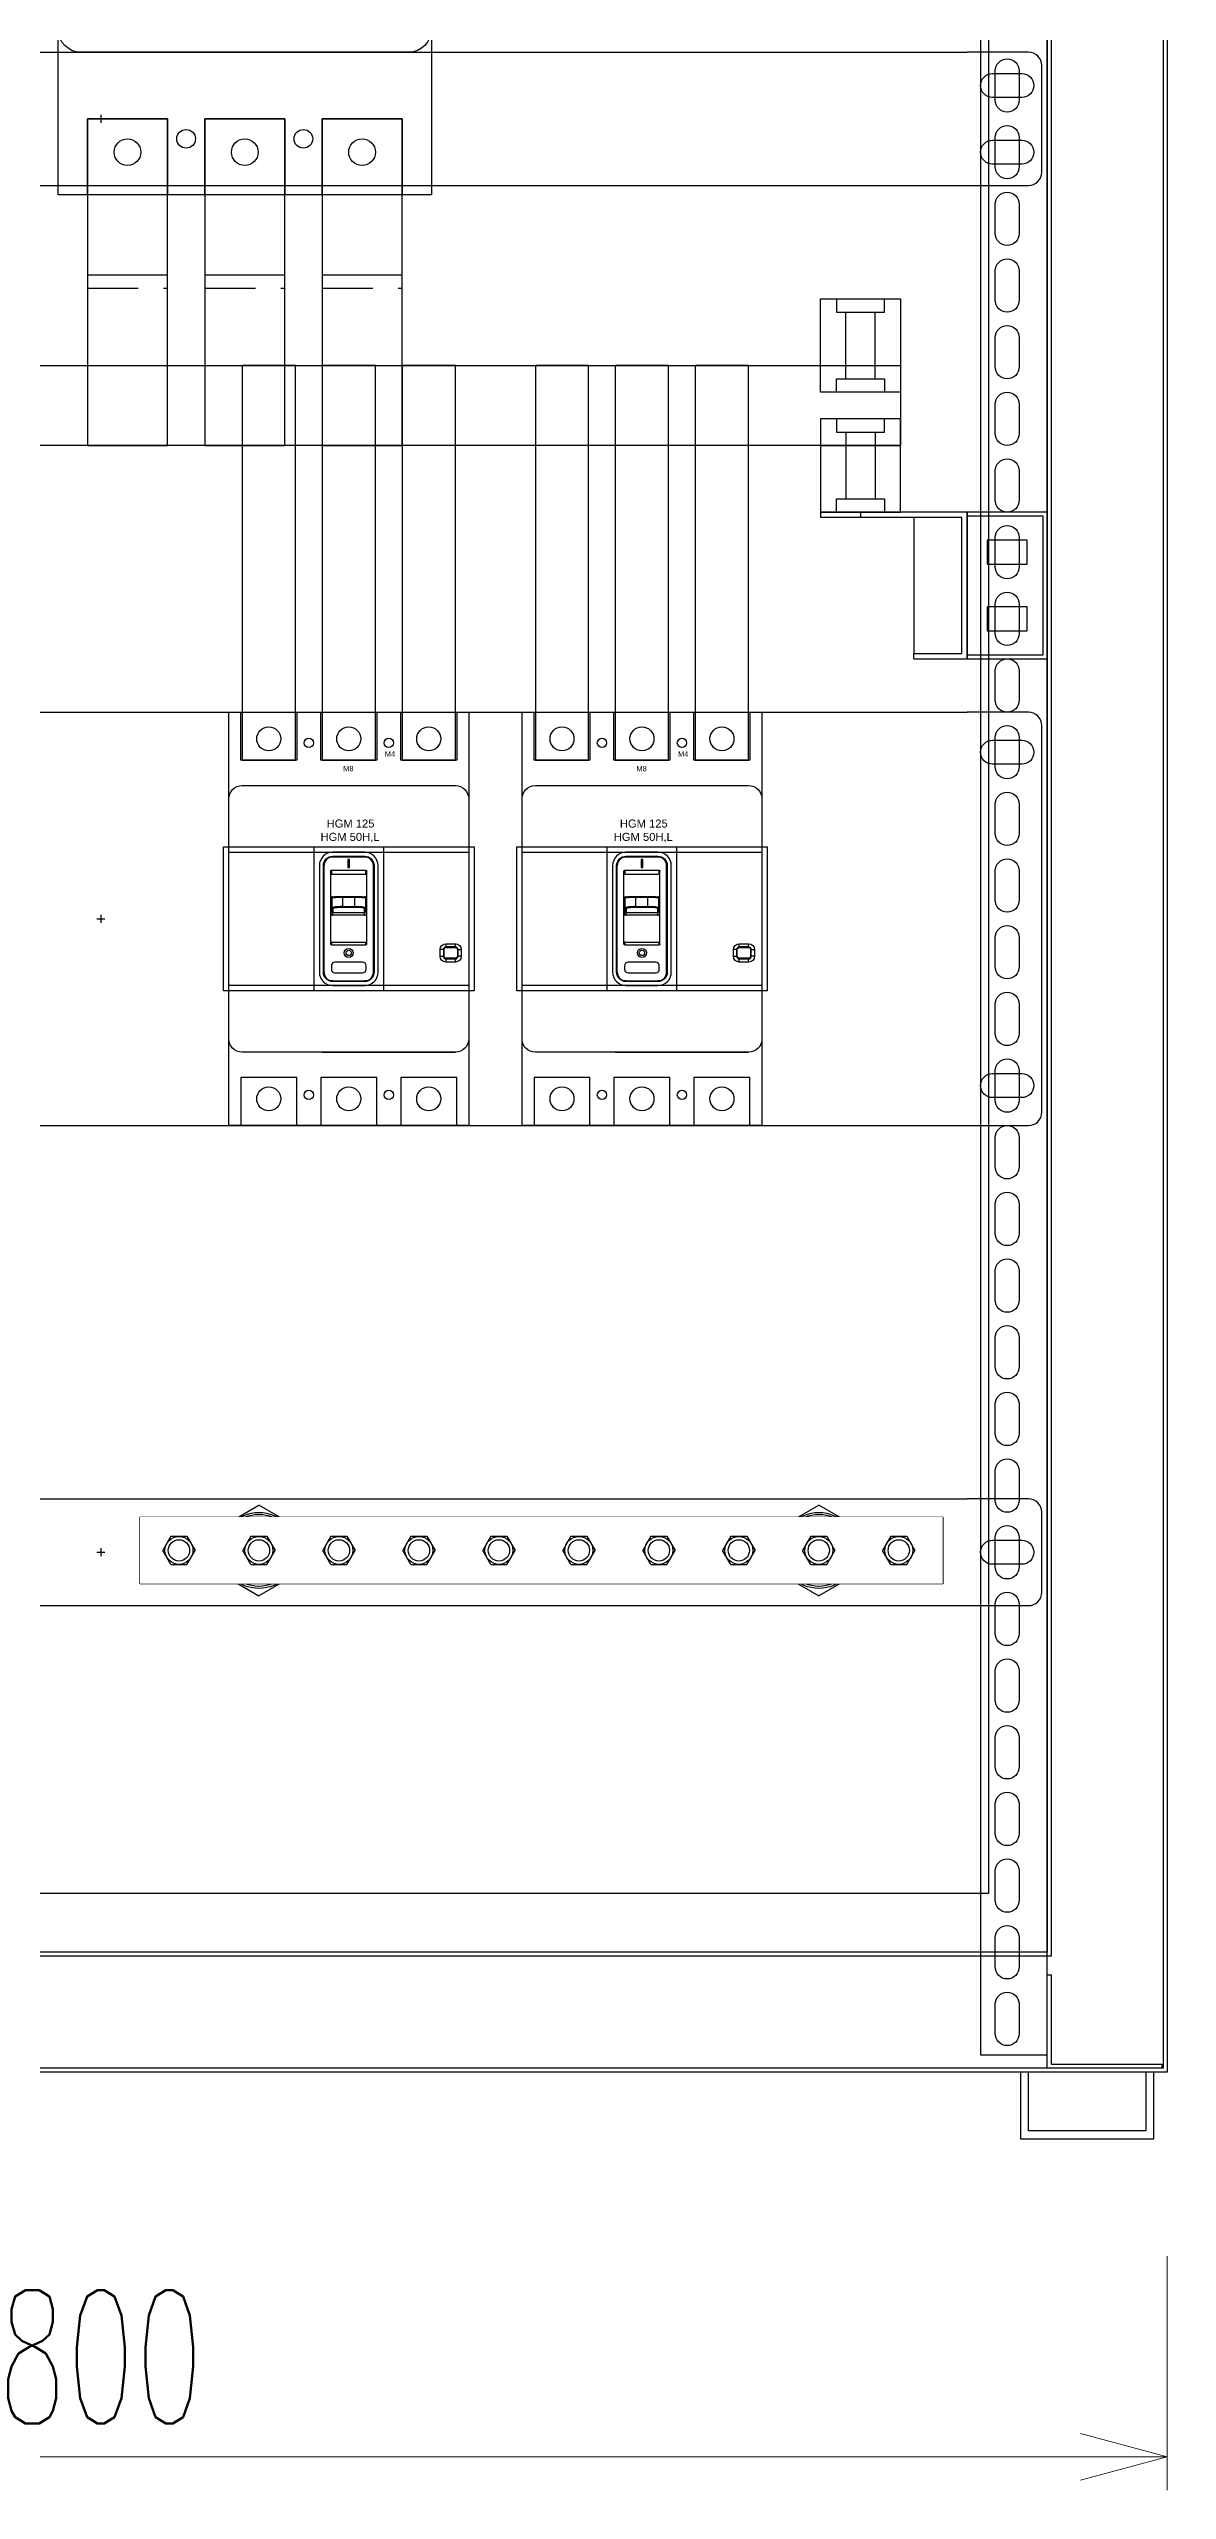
# Model space of a CAD drawing. Header units: millimetres. Extents: x -4798 to 103231, y 23514 to 54248.
# Drawn here: x -1217 to -797, y 40155 to 41070 of the extents above; entities that cross this region are included whole.
import ezdxf

# ---------------------------------------------------------------- set-up
doc = ezdxf.new("R2010")
doc.units = ezdxf.units.MM
doc.header["$LTSCALE"] = 3
for name, pattern in [('AM_ISO08W050', [18, 12, -1.5, 3, -1.5]), ('AM_ISO08W050x2', [9, 6, -0.75, 1.5, -0.75]), ('HIDDEN', [9.525, 6.35, -3.175])]:
    doc.linetypes.add(name, pattern=pattern)
for name, color, linetype in [('1', 3, 'Continuous'), ('@.DM. NÉT CHÍNH', 7, 'Continuous'), ('@.HIDDEN', 8, 'HIDDEN'), ('@.VISIBLE', 7, 'Continuous')]:
    doc.layers.add(name, color=color, linetype=linetype)
doc.layers.add('@.DM. KÍCH THƯỚC', color=8, linetype='Continuous', lineweight=20, transparency=0.2)
doc.layers.add('AM_07_\\M+3C1DF\\M+3BDC9\\M+3BCB1', color=1, linetype='AM_ISO08W050', lineweight=18)
doc.styles.add('Ann_w01', font='romans.shx', dxfattribs={"width": 0.6, "bigfont": 'chineset.shx'})
doc.styles.add('KT10', font='arial.ttf', dxfattribs={"height": 23})
doc.dimstyles.new('Dim 01_SC25', dxfattribs={"dimscale": 25, "dimtxt": 2, "dimasz": 1.3, "dimexe": 0.5, "dimexo": 0.5, "dimgap": 0.5, "dimtad": 1, "dimdec": 1, "dimzin": 12, "dimdsep": 46, "dimtxsty": 'Ann_w01', "dimblk": 'OPEN30', "dimcen": 1.5, "dimclrd": 6, "dimclre": 6, "dimclrt": 3, "dimadec": 1, "dimazin": 3, "dimtm": 1e-09, "dimtfac": 1, "dimtdec": 1, "dimtix": 1, "dimtmove": 0, "dimatfit": 3, "dimldrblk": 'OPEN30', "dimfxl": 0, "dimtolj": 1, "dimlwd": 0, "dimlwe": 0, "dimarcsym": 0})

# ---------------------------------------------------------------- blocks, each defined once
blk = doc.blocks.new('_Open30')
at = {"color": 0, "linetype": 'ByBlock', "lineweight": -2}
for p, q in [((-1, 0.268), (0, 0)), ((0, 0), (-1, -0.268)), ((0, 0), (-1, 0))]:
    blk.add_line(p, q, dxfattribs=at)
blk = doc.blocks.new('*D103')
at = {"layer": '@.DM. KÍCH THƯỚC', "color": 6, "lineweight": 0}
for p, q in [((-1597.05, 40242.49), (-1597.05, 40154.7)), ((-797.05, 40242.49), (-797.05, 40154.7)), ((-1564.55, 40167.2), (-829.55, 40167.2))]:
    blk.add_line(p, q, dxfattribs=at)
at = {"layer": 'Defpoints', "color": 0}
for p in [(-1597.05, 40254.99), (-797.05, 40254.99), (-797.05, 40167.2)]:
    blk.add_point(p, dxfattribs=at)
at = {"layer": '@.DM. KÍCH THƯỚC', "color": 6, "lineweight": 0, "xscale": 32.5, "yscale": 32.5, "zscale": 32.5, "rotation": 180}
blk.add_blockref('_Open30', (-1597.05, 40167.2), dxfattribs=at)
at = {"layer": '@.DM. KÍCH THƯỚC', "color": 6, "lineweight": 0, "xscale": 32.5, "yscale": 32.5, "zscale": 32.5}
blk.add_blockref('_Open30', (-797.05, 40167.2), dxfattribs=at)
at = {"layer": '@.DM. KÍCH THƯỚC', "color": 3, "insert": (-1197.05, 40204.7), "char_height": 50, "attachment_point": 5, "style": 'Ann_w01'}
blk.add_mtext('\\A1;800', dxfattribs=at)
blk = doc.blocks.new('*U83')
at = {"color": 7}
for p, q in [((-3.04, 248.19), (-4.34, 248.19)), ((-4.34, 248.19), (-4.34, 243.4)), ((-3.04, 243.4), (-3.04, 248.19)), ((-4.34, 243.4), (-3.04, 243.4))]:
    blk.add_line(p, q, dxfattribs=at)
for points in [[(-73.81, 332.96), (66.19, 332.96), (66.19, 75.96), (-73.81, 75.96)], [(-21.56, 242.46), (13.94, 242.46), (13.94, 188.96), (-21.56, 188.96)]]:
    blk.add_lwpolyline(points, close=True, dxfattribs=at)
at = {"color": 1}
for points in [[(-75.81, 253.96), (68.19, 253.96), (68.19, 154.96), (-75.81, 154.96)], [(-33.31, 253.96), (25.69, 253.96), (25.69, 154.96), (-33.31, 154.96)]]:
    blk.add_lwpolyline(points, close=True, dxfattribs=at)
at = {"color": 3}
for centre in [(-25.81, 311.96), (18.19, 311.96), (-25.81, 96.96), (18.19, 96.96)]:
    blk.add_circle(centre, 3.5, dxfattribs=at)
at = {"color": 7}
for points in [[(-3.04, 248.19), (-3.47, 248.19), (-3.9, 248.19), (-4.34, 248.19)], [(-3.04, 243.4), (-3.04, 245.17), (-3.04, 246.41), (-3.04, 248.19)], [(-1.83, 183.21), (-2.07, 182.4), (-2.82, 181.8), (-3.7, 181.8)]]:
    blk.add_open_spline(points, degree=3, dxfattribs=at)
for points, knots in [([(-6.95, 183.75), (-6.95, 184.12), (-6.89, 184.49), (-6.65, 185.17), (-6.47, 185.5), (-6.02, 186.07), (-5.74, 186.31), (-5.12, 186.7), (-4.77, 186.85), (-4.07, 187.01), (-3.69, 187.02), (-2.97, 186.94), (-2.61, 186.84), (-1.95, 186.52), (-1.65, 186.3), (-1.14, 185.79), (-0.92, 185.48), (-0.61, 184.82), (-0.51, 184.46), (-0.43, 183.74), (-0.46, 183.37), (-0.62, 182.66), (-0.77, 182.31), (-1.16, 181.7), (-1.41, 181.42), (-1.98, 180.97), (-2.31, 180.79), (-3, 180.56), (-3.37, 180.5), (-4.1, 180.51), (-4.47, 180.57), (-5.15, 180.82), (-5.48, 181.01), (-6.04, 181.47), (-6.29, 181.75), (-6.67, 182.37), (-6.81, 182.72), (-6.93, 183.3), (-6.95, 183.53), (-6.95, 183.75)], [0, 0, 0, 0, 0.053605, 0.053605, 0.107224, 0.107224, 0.160801, 0.160801, 0.214785, 0.214785, 0.268161, 0.268161, 0.322233, 0.322233, 0.375639, 0.375639, 0.429487, 0.429487, 0.483332, 0.483332, 0.536674, 0.536674, 0.590715, 0.590715, 0.644093, 0.644093, 0.698088, 0.698088, 0.751706, 0.751706, 0.805461, 0.805461, 0.859106, 0.859106, 0.912706, 0.912706, 0.966694, 0.966694, 1, 1, 1, 1]), ([(-3.7, 185.7), (-3.57, 185.7), (-3.43, 185.69), (-3.08, 185.62), (-2.87, 185.53), (-2.5, 185.3), (-2.33, 185.15), (-2.05, 184.82), (-1.94, 184.62), (-1.8, 184.21), (-1.76, 183.99), (-1.75, 183.56), (-1.79, 183.34), (-1.93, 182.92), (-2.04, 182.72), (-2.31, 182.38), (-2.47, 182.23), (-2.84, 181.99), (-3.05, 181.91), (-3.47, 181.81), (-3.69, 181.79), (-4.13, 181.84), (-4.34, 181.9), (-4.74, 182.09), (-4.92, 182.22), (-5.23, 182.53), (-5.36, 182.71), (-5.55, 183.1), (-5.62, 183.31), (-5.67, 183.75), (-5.65, 183.97), (-5.56, 184.4), (-5.47, 184.61), (-5.24, 184.98), (-5.09, 185.14), (-4.75, 185.42), (-4.55, 185.52), (-4.14, 185.67), (-3.92, 185.7), (-3.7, 185.7)], [0, 0, 0, 0, 0.033307, 0.033307, 0.087455, 0.087455, 0.141133, 0.141133, 0.194646, 0.194646, 0.248231, 0.248231, 0.301906, 0.301906, 0.35605, 0.35605, 0.409487, 0.409487, 0.463375, 0.463375, 0.516652, 0.516652, 0.570611, 0.570611, 0.62456, 0.62456, 0.677895, 0.677895, 0.7318, 0.7318, 0.785225, 0.785225, 0.839357, 0.839357, 0.892985, 0.892985, 0.946493, 0.946493, 1, 1, 1, 1]), ([(-3.7, 181.8), (-4.78, 181.8), (-5.65, 182.68), (-5.65, 183.95), (-5.63, 184.13), (-5.57, 184.3)], [0, 0, 0, 0, 0.849257, 0.849257, 1, 1, 1, 1])]:
    blk.add_open_spline(points, degree=3, knots=knots, dxfattribs=at)
at = {"layer": '1', "color": 7, "linetype": 'Continuous'}
for p, q in [((-65.31, 279.46), (57.69, 279.46)), ((66.19, 270.96), (66.19, 137.96)), ((-72.81, 251.96), (-30.69, 251.96)), ((-21.31, 251.96), (13.69, 251.96)), ((13.69, 249.96), (-21.31, 249.96)), ((13.64, 249.71), (-21.26, 249.71)), ((23.08, 251.96), (65.19, 251.96)), ((-31.31, 166.96), (-31.31, 241.96)), ((-29.31, 241.96), (-29.31, 166.96)), ((-29.06, 243.94), (-29.06, 167.01)), ((-21.56, 188.96), (-21.56, 242.46)), ((13.94, 242.46), (13.94, 188.96)), ((21.44, 167.01), (21.44, 241.91)), ((21.69, 166.96), (21.69, 241.96)), ((23.69, 241.96), (23.69, 166.96)), ((32.94, 184.41), (39.44, 184.41)), ((39.44, 183.21), (32.94, 183.21)), ((30.99, 177.46), (30.99, 182.46)), ((32.19, 182.46), (32.19, 177.46)), ((32.19, 177.46), (32.19, 178.01)), ((32.94, 176.71), (39.44, 176.71)), ((39.44, 175.51), (32.94, 175.51)), ((40.19, 182.46), (40.19, 177.46)), ((40.19, 177.46), (40.19, 182.46)), ((41.39, 182.46), (41.39, 177.46)), ((-30.69, 156.96), (-72.81, 156.96)), ((-21.31, 158.96), (13.69, 158.96)), ((13.69, 156.96), (-21.31, 156.96)), ((-21.26, 159.21), (13.64, 159.21)), ((65.19, 156.96), (23.08, 156.96)), ((57.69, 129.46), (-65.31, 129.46))]:
    blk.add_line(p, q, dxfattribs=at)
at = {"layer": '1', "color": 1, "linetype": 'Continuous'}
for points in [[(-62.81, 332.96), (-62.81, 304.46), (-32.81, 304.46), (-32.81, 332.96)], [(-18.81, 332.96), (-18.81, 304.46), (11.19, 304.46), (11.19, 332.96)], [(25.19, 332.96), (25.19, 304.46), (55.19, 304.46), (55.19, 332.96)], [(-62.81, 75.96), (-62.81, 104.46), (-32.81, 104.46), (-32.81, 75.96)], [(-18.81, 75.96), (-18.81, 104.46), (11.19, 104.46), (11.19, 75.96)], [(25.19, 75.96), (25.19, 104.46), (55.19, 104.46), (55.19, 75.96)]]:
    blk.add_lwpolyline(points, dxfattribs=at)
for centre in [(-47.81, 316.96), (-3.81, 316.96), (40.19, 316.96), (-47.81, 91.96), (-3.81, 91.96), (40.19, 91.96)]:
    blk.add_circle(centre, 5, dxfattribs=at)
at = {"layer": '1', "color": 7, "linetype": 'Continuous', "extrusion": (0, 0, -1)}
for centre, radius, start, end in [((65.31, 270.96), 8.5, 0, 90), ((-57.69, 270.96), 8.5, 90, 180), ((72.81, 250.96), 1, 0, 90), ((21.31, 241.96), 10, 0, 90), ((-13.69, 241.96), 10, 90, 180), ((-32.94, 182.46), 1.95, 0, 90), ((-39.44, 182.46), 1.95, 90, 180), ((-32.94, 177.46), 1.95, 270, 0), ((-39.44, 177.46), 1.95, 180, 270), ((21.31, 166.96), 10, 270, 0), ((-13.69, 166.96), 10, 180, 270), ((72.81, 157.96), 1, 270, 0), ((65.31, 137.96), 8.5, 270, 0), ((-57.69, 137.96), 8.5, 180, 270)]:
    blk.add_arc(centre, radius, start, end, dxfattribs=at)
at = {"layer": '1', "color": 7, "linetype": 'Continuous'}
for centre, radius, start, end in [((-21.31, 241.96), 8, 90, 180), ((-21.26, 241.91), 7.8, 90, 180), ((13.64, 241.91), 7.8, 0, 90), ((13.69, 241.96), 8, 0, 90), ((65.19, 250.96), 1, 0, 90), ((32.94, 182.46), 0.75, 90, 180), ((39.44, 182.46), 0.75, 0, 90), ((32.94, 177.46), 0.75, 180, 270), ((39.44, 177.46), 0.75, 270, 0), ((-21.31, 166.96), 8, 180, 270), ((-21.26, 167.01), 7.8, 180, 270), ((13.64, 167.01), 7.8, 270, 0), ((13.69, 166.96), 8, 270, 0), ((65.19, 157.96), 1, 270, 0)]:
    blk.add_arc(centre, radius, start, end, dxfattribs=at)
at = {"layer": '1', "color": 7, "linetype": 'Continuous', "extrusion": (0, 0, -1)}
for centre, major_axis, start_param, end_param in [((-21.26, 166.2), (0, -10.18), 1.418429, 1.570796), ((13.64, 166.2), (0, 10.18), 1.570796, 1.723164)]:
    blk.add_ellipse(centre, major_axis=major_axis, ratio=0.766044, start_param=start_param, end_param=end_param, dxfattribs=at)
at = {"layer": '1', "color": 7, "linetype": 'Continuous'}
for points in [[(-30.69, 251.96), (-28.93, 251.96), (-27.25, 251.96), (-24.17, 251.96), (-22.74, 251.96), (-21.31, 251.96)], [(13.69, 251.96), (15.13, 251.96), (16.56, 251.96), (19.64, 251.96), (21.32, 251.96), (23.08, 251.96)], [(-21.31, 156.96), (-22.74, 156.96), (-24.17, 156.96), (-27.25, 156.96), (-28.93, 156.96), (-30.69, 156.96)], [(23.08, 156.96), (21.32, 156.96), (19.64, 156.96), (16.56, 156.96), (15.13, 156.96), (13.69, 156.96)]]:
    blk.add_open_spline(points, degree=3, knots=[0, 0, 0, 0, 0.5, 0.5, 1, 1, 1, 1], dxfattribs=at)
for points in [[(-15.93, 175), (-17.58, 175), (-18.93, 173.66), (-18.93, 172)], [(8.07, 175), (8.07, 175), (-15.93, 175), (-15.93, 175)], [(11.07, 172), (11.07, 173.66), (9.73, 175), (8.07, 175)], [(-18.93, 172), (-18.93, 172), (-18.93, 171.91), (-18.93, 171.78)], [(-18.93, 171.78), (-18.93, 171.08), (-18.93, 169), (-18.93, 169)], [(-18.93, 169), (-18.93, 167.34), (-17.58, 166), (-15.93, 166)], [(-15.93, 166), (-15.93, 166), (8.07, 166), (8.07, 166)], [(8.07, 166), (9.73, 166), (11.07, 167.34), (11.07, 169)], [(11.07, 169), (11.07, 169), (11.07, 172), (11.07, 172)]]:
    blk.add_open_spline(points, degree=3, dxfattribs=at)
at = {"layer": 'AM_07_\\M+3C1DF\\M+3BDC9\\M+3BCB1', "color": 7, "linetype": 'AM_ISO08W050x2', "ltscale": 5}
for p, q in [((36.19, 187.41), (36.19, 172.51)), ((27.99, 179.96), (44.39, 179.96))]:
    blk.add_line(p, q, dxfattribs=at)
at = {"color": 251, "char_height": 4.5, "attachment_point": 1, "style": 'KT10'}
for s, insert in [('M10', (-8.88, 302.16)), ('M6', (14.16, 306.15))]:
    blk.add_mtext_dynamic_manual_height_columns(s, width=48.0817, gutter_width=57.5, heights=[0], dxfattribs=dict(at, insert=insert))
at = {"color": 7, "insert": (-36.74, 270.23), "char_height": 9, "attachment_point": 1, "style": 'KT10'}
blk.add_mtext_dynamic_manual_height_columns('HGM 400AF', width=69.3826, gutter_width=115, heights=[0], dxfattribs=at)
blk = doc.blocks.new('Oval 20x9')
at = {"layer": '@.VISIBLE', "color": 2}
blk.add_lwpolyline([(-5.5, -4.5), (5.5, -4.5, 0.414214), (10, 0), (10, 0, 0.414214), (5.5, 4.5), (-5.5, 4.5, 0.414214), (-10, 0), (-10, 0, 0.414214)], format="xyb", close=True, dxfattribs=at)
blk = doc.blocks.new('*U78')
at = {"layer": '@.HIDDEN', "linetype": 'HIDDEN'}
for p, q in [((353, 1.5), (353, -1.5)), ((351.5, 0), (354.5, 0))]:
    blk.add_line(p, q, dxfattribs=at)
at = {"layer": '@.VISIBLE'}
for p, q in [((28, 25), (678, 25)), ((28, -25), (678, -25))]:
    blk.add_line(p, q, dxfattribs=at)
for points in [[(28, 25), (5, 25, 0.414214), (0, 20), (0, -20, 0.414214), (5, -25), (28, -25)], [(678, -25), (701, -25, 0.414214), (706, -20), (706, 20, 0.414214), (701, 25), (678, 25)]]:
    blk.add_lwpolyline(points, format="xyb", dxfattribs=at)
for p in [(13, 12.5), (13, -12.5)]:
    blk.add_blockref('Oval 20x9', p, dxfattribs=at)
at = {"layer": '@.VISIBLE', "xscale": -1}
for p in [(693, 12.5), (693, -12.5)]:
    blk.add_blockref('Oval 20x9', p, dxfattribs=at)
blk = doc.blocks.new('*U80')
at = {"layer": '@.HIDDEN', "linetype": 'HIDDEN'}
for p, q in [((353, 1.5), (353, -1.5)), ((351.5, 0), (354.5, 0))]:
    blk.add_line(p, q, dxfattribs=at)
at = {"layer": '@.VISIBLE'}
for p, q in [((28, 77.5), (678, 77.5)), ((28, -77.5), (678, -77.5))]:
    blk.add_line(p, q, dxfattribs=at)
for points in [[(28, 77.5), (5, 77.5, 0.414214), (0, 72.5), (0, -72.5, 0.414214), (5, -77.5), (28, -77.5)], [(678, -77.5), (701, -77.5, 0.414214), (706, -72.5), (706, 72.5, 0.414214), (701, 77.5), (678, 77.5)]]:
    blk.add_lwpolyline(points, format="xyb", dxfattribs=at)
for p in [(13, 62.5), (13, -62.5)]:
    blk.add_blockref('Oval 20x9', p, dxfattribs=at)
at = {"layer": '@.VISIBLE', "xscale": -1}
for p in [(693, 62.5), (693, -62.5)]:
    blk.add_blockref('Oval 20x9', p, dxfattribs=at)
blk = doc.blocks.new('*U74')
at = {"layer": '@.HIDDEN', "linetype": 'HIDDEN'}
for p, q in [((353, 1.5), (353, -1.5)), ((351.5, 0), (354.5, 0))]:
    blk.add_line(p, q, dxfattribs=at)
at = {"layer": '@.VISIBLE'}
for p, q in [((28, 20), (678, 20)), ((28, -20), (678, -20))]:
    blk.add_line(p, q, dxfattribs=at)
for points in [[(28, 20), (5, 20, 0.414214), (0, 15), (0, -15, 0.414214), (5, -20), (28, -20)], [(678, -20), (701, -20, 0.414214), (706, -15), (706, 15, 0.414214), (701, 20), (678, 20)]]:
    blk.add_lwpolyline(points, format="xyb", dxfattribs=at)
blk.add_blockref('Oval 20x9', (13, 0), dxfattribs=at)
blk.add_blockref('Oval 20x9', (13, 0), dxfattribs=at)
at = {"layer": '@.VISIBLE', "xscale": -1}
blk.add_blockref('Oval 20x9', (693, 0), dxfattribs=at)
blk.add_blockref('Oval 20x9', (693, 0), dxfattribs=at)
blk = doc.blocks.new('*U123')
at = {"color": 7}
for p, q in [((6, 127.5), (86, 127.5)), ((91, 122.5), (91, 32.5)), ((52, 102.5), (40, 102.5)), ((40, 101), (52, 101)), ((40, 100.75), (52, 100.75)), ((35, 97.5), (35, 57.5)), ((36.5, 57.5), (36.5, 97.5)), ((36.5, 97.5), (36.75, 97.5)), ((36.75, 57.5), (36.75, 97.5)), ((37.49, 99.56), (37.29, 99.72)), ((39.25, 68.06), (39.25, 95.44)), ((39.55, 95.75), (52.45, 95.75)), ((39.55, 95.75), (39.55, 94.25)), ((39.55, 94.25), (52.45, 94.25)), ((45.65, 99.75), (45.65, 96.75)), ((46.35, 99.75), (45.65, 99.75)), ((45.65, 96.75), (46.35, 96.75)), ((46.35, 96.75), (46.35, 99.75)), ((52.45, 94.25), (52.45, 95.75)), ((52.75, 68.06), (52.75, 95.44)), ((54.51, 99.56), (54.71, 99.72)), ((55.25, 57.5), (55.25, 97.5)), ((55.5, 97.5), (55.25, 97.5)), ((55.5, 97.5), (55.5, 57.5)), ((57, 57.5), (57, 97.5)), ((39.75, 80.14), (39.75, 85.29)), ((40.05, 85.79), (42.97, 85.79)), ((48.25, 85.79), (43.75, 85.79)), ((43.75, 81.79), (43.75, 85.79)), ((48.25, 85.52), (43.75, 85.52)), ((48.25, 81.79), (48.25, 85.79)), ((49.05, 85.79), (51.95, 85.79)), ((52.25, 85.29), (52.25, 80.14)), ((40.05, 81.33), (40.05, 79.89)), ((40.05, 79.89), (51.95, 79.89)), ((51.95, 78.9), (40.05, 78.9)), ((43.75, 82.11), (48.25, 82.11)), ((48.25, 81.79), (43.75, 81.79)), ((51.95, 79.89), (51.95, 81.33)), ((39.55, 68.75), (39.55, 67.75)), ((39.55, 68.75), (52.45, 68.75)), ((39.55, 67.75), (52.45, 67.75)), ((52.45, 67.75), (52.45, 68.75)), ((80.3, 63.5), (80.3, 66)), ((81.5, 66), (80.3, 66)), ((81.5, 66), (81.5, 63.5)), ((81.75, 63.25), (81.75, 66.25)), ((82.25, 66.75), (86.25, 66.75)), ((82.5, 67), (82.5, 68.2)), ((82.5, 68.2), (86, 68.2)), ((86, 67), (82.5, 67)), ((84.25, 66.75), (84.25, 66.85)), ((86, 67), (86, 68.2)), ((86.75, 66.25), (86.75, 63.25)), ((87, 63.5), (87, 66)), ((87, 66), (88.2, 66)), ((88.2, 66), (88.2, 63.5)), ((36.5, 57.5), (36.75, 57.5)), ((37.49, 55.44), (37.29, 55.28)), ((39.5, 59.95), (39.5, 58.55)), ((51.2, 61.25), (40.8, 61.25)), ((40.8, 57.25), (51.2, 57.25)), ((52.5, 58.55), (52.5, 59.95)), ((54.51, 55.44), (54.71, 55.28)), ((55.25, 57.5), (55.5, 57.5)), ((80.3, 63.5), (81.5, 63.5)), ((86.25, 62.75), (82.25, 62.75)), ((82.5, 61.3), (82.5, 62.5)), ((82.5, 62.5), (86, 62.5)), ((86, 61.3), (82.5, 61.3)), ((84.24, 62.66), (84.25, 62.65)), ((84.25, 62.75), (84.25, 62.65)), ((86, 61.3), (86, 62.5)), ((88.2, 63.5), (87, 63.5)), ((40, 54.25), (52, 54.25)), ((52, 54), (40, 54)), ((40, 52.5), (52, 52.5)), ((86, 27.5), (6, 27.5)), ((36, 27.5), (86, 27.5))]:
    blk.add_line(p, q, dxfattribs=at)
for points in [[(1, 155), (91, 155), (91, 0), (1, 0)], [(1, 102.5), (91, 102.5), (91, 52.5), (1, 52.5)]]:
    blk.add_lwpolyline(points, close=True, dxfattribs=at)
at = {"color": 1}
for points in [[(26.5, 155), (26.5, 137), (5.5, 137), (5.5, 155)], [(56.5, 155), (56.5, 137), (35.5, 137), (35.5, 155)], [(86.5, 155), (86.5, 137), (65.5, 137), (65.5, 155)], [(26.5, 0), (26.5, 18), (5.5, 18), (5.5, 0)], [(56.5, 0), (56.5, 18), (35.5, 18), (35.5, 0)], [(86.5, 0), (86.5, 18), (65.5, 18), (65.5, 0)]]:
    blk.add_lwpolyline(points, dxfattribs=at)
for points in [[(-1, 104.5), (93, 104.5), (93, 50.5), (-1, 50.5)], [(33, 104.5), (59, 104.5), (59, 50.5), (33, 50.5)]]:
    blk.add_lwpolyline(points, close=True, dxfattribs=at)
for centre in [(16, 145), (46, 145), (76, 145), (16, 10), (46, 10), (76, 10)]:
    blk.add_circle(centre, 4.5, dxfattribs=at)
at = {"color": 3}
for centre in [(31, 143.5), (61, 143.5), (31, 11.5), (61, 11.5)]:
    blk.add_circle(centre, 1.75, dxfattribs=at)
at = {"color": 7}
for radius in [1.7, 1]:
    blk.add_circle((46, 64.75), radius, dxfattribs=at)
at = {"color": 7, "extrusion": (0, 0, -1)}
for centre, radius, start, end in [((-6, 122.5), 5, 0, 90), ((-86, 122.5), 5, 90, 180), ((-40, 97.5), 3.5, 0, 90), ((-52, 97.5), 3.5, 90, 180), ((-82.5, 66), 2.2, 0, 90), ((-86, 66), 2.2, 90, 180), ((-40, 57.5), 3.5, 270, 0), ((-52, 57.5), 3.5, 180, 270), ((-82.5, 63.5), 2.2, 270, 0), ((-86, 63.5), 2.2, 180, 270), ((-6, 32.5), 5, 270, 0), ((-86, 32.5), 5, 180, 270)]:
    blk.add_arc(centre, radius, start, end, dxfattribs=at)
at = {"color": 7}
for centre, radius, start, end in [((40, 97.5), 5, 90, 180), ((40, 97.5), 3.25, 90, 180), ((52, 97.5), 5, 0, 90), ((52, 97.5), 3.25, 0, 90), ((82.5, 66), 1, 90, 180), ((82.25, 66.25), 0.5, 90, 180), ((84.25, 64.75), 2.1, 72.24469, 90), ((86, 66), 1, 0, 90), ((86.25, 66.25), 0.5, 0, 90), ((40, 57.5), 5, 180, 270), ((40, 57.5), 3.25, 180, 270), ((40.8, 59.95), 1.3, 90, 180), ((40.8, 58.55), 1.3, 180, 270), ((51.2, 59.95), 1.3, 0, 90), ((51.2, 58.55), 1.3, 270, 0), ((52, 57.5), 5, 270, 0), ((52, 57.5), 3.25, 270, 0), ((82.5, 63.5), 1, 180, 270), ((82.25, 63.25), 0.5, 180, 270), ((84.25, 64.75), 2.1, 270, 287.75531), ((86, 63.5), 1, 270, 0), ((86.25, 63.25), 0.5, 270, 0)]:
    blk.add_arc(centre, radius, start, end, dxfattribs=at)
at = {"color": 7, "extrusion": (0, 0, -1)}
for centre, major_axis, ratio, start_param, end_param in [((39.55, 95.44), (0, -0.312), 0.960091, 1.570796, 3.141593), ((52.45, 95.44), (0, 0.312), 0.960091, 0, 1.570796), ((39.55, 68.06), (0, -0.313), 0.959129, 0, 1.570796), ((52.45, 68.06), (0, 0.313), 0.959129, 1.570796, 3.141593)]:
    blk.add_ellipse(centre, major_axis=major_axis, ratio=ratio, start_param=start_param, end_param=end_param, dxfattribs=at)
at = {"color": 7}
for centre, major_axis, ratio, start_param, end_param in [((36.45, 88.12), (0.3, 0), 0.414214, 4.712389, 6.283185), ((36.45, 87.62), (0.3, 0), 0.414214, 4.712389, 6.283185), ((43.75, 85.29), (4, 0), 0.056159, 1.570796, 3.141593), ((48.25, 85.29), (4, 0), 0.056159, 0, 1.570796), ((55.55, 88.12), (0.3, 0), 0.414214, 3.141593, 4.712389), ((55.55, 87.62), (0.3, 0), 0.414214, 3.141593, 4.712389), ((43.75, 81.63), (4, 0), 0.12051, 1.570796, 3.141593), ((40.05, 81.63), (0.3, 0), 0.992401, 3.141593, 4.712389), ((43.75, 81.33), (3.7, 0), 0.123118, 1.570796, 3.141593), ((48.25, 81.63), (4, 0), 0.12051, 0, 1.570796), ((48.25, 81.33), (3.7, 0), 0.123118, 0, 1.570796), ((51.95, 81.63), (0.3, 0), 0.992401, 4.712389, 6.283185), ((36.45, 67.38), (0.3, 0), 0.414214, 0, 1.570796), ((36.45, 66.88), (0.3, 0), 0.414214, 0, 1.570796), ((55.55, 67.38), (0.3, 0), 0.414214, 1.570796, 3.141593), ((55.55, 66.88), (0.3, 0), 0.414214, 1.570796, 3.141593), ((84.25, 62.85), (0, 0.2), 0.11678, 2.094345, 2.881805)]:
    blk.add_ellipse(centre, major_axis=major_axis, ratio=ratio, start_param=start_param, end_param=end_param, dxfattribs=at)
for points, knots in [([(37.53, 99.98), (37.59, 100.02), (37.65, 100.07), (37.97, 100.27), (38.24, 100.4), (38.9, 100.64), (39.31, 100.72), (39.81, 100.75), (39.9, 100.75), (39.99, 100.75), (40, 100.75), (40, 100.75)], [0, 0, 0, 0, 0.08098, 0.08098, 0.410778, 0.410778, 0.890615, 0.890615, 0.995766, 0.995766, 1, 1, 1, 1]), ([(52, 100.75), (52, 100.75), (52.01, 100.75), (52.1, 100.75), (52.19, 100.75), (52.69, 100.72), (53.1, 100.64), (53.73, 100.41), (53.97, 100.3), (54.2, 100.16)], [0, 0, 0, 0, 0.0048, 0.0048, 0.124007, 0.124007, 0.667982, 0.667982, 1, 1, 1, 1]), ([(39.55, 94.25), (39.52, 94.25), (39.48, 94.24), (39.42, 94.22), (39.39, 94.21), (39.34, 94.17), (39.31, 94.15), (39.28, 94.09), (39.27, 94.07), (39.25, 94.01), (39.25, 93.99), (39.25, 93.97)], [0, 0, 0, 0, 0.212976, 0.212976, 0.425905, 0.425905, 0.639584, 0.639584, 0.854816, 0.854816, 1, 1, 1, 1]), ([(52.75, 93.97), (52.75, 94), (52.74, 94.04), (52.72, 94.09), (52.7, 94.12), (52.66, 94.17), (52.64, 94.19), (52.58, 94.23), (52.55, 94.24), (52.49, 94.25), (52.47, 94.25), (52.45, 94.25)], [0, 0, 0, 0, 0.216833, 0.216833, 0.433702, 0.433702, 0.649984, 0.649984, 0.864786, 0.864786, 1, 1, 1, 1]), ([(40.05, 85.79), (39.8, 85.79), (39.68, 85.71), (39.49, 85.55), (39.43, 85.45), (39.3, 85.13), (39.25, 84.89), (39.25, 84.57)], [0, 0, 0, 0, 0.25, 0.25, 0.5, 0.5, 1, 1, 1, 1]), ([(43.75, 85.79), (43.62, 85.79), (43.25, 85.79), (42.63, 85.78), (41.94, 85.77), (41.33, 85.74), (40.8, 85.72), (40.39, 85.68), (40.13, 85.65), (40, 85.61), (39.89, 85.56), (39.79, 85.46), (39.75, 85.36), (39.75, 85.31), (39.75, 85.29)], [0, 0, 0, 0, 0.064549, 0.187796, 0.311249, 0.434854, 0.558775, 0.683403, 0.810053, 0.893311, 0.93792, 0.965568, 0.99216, 1, 1, 1, 1]), ([(52.25, 85.29), (52.25, 85.34), (52.23, 85.42), (52.16, 85.52), (52.09, 85.57), (52.01, 85.61), (51.9, 85.64), (51.7, 85.67), (51.33, 85.71), (50.84, 85.74), (50.24, 85.76), (49.57, 85.78), (48.89, 85.79), (48.45, 85.79), (48.25, 85.79)], [0, 0, 0, 0, 0.026988, 0.050138, 0.073593, 0.104535, 0.163199, 0.283077, 0.403163, 0.529824, 0.654319, 0.778109, 0.901619, 1, 1, 1, 1]), ([(52.75, 84.57), (52.75, 84.89), (52.7, 85.13), (52.57, 85.45), (52.51, 85.55), (52.32, 85.71), (52.2, 85.79), (51.95, 85.79)], [0, 0, 0, 0, 0.5, 0.5, 0.75, 0.75, 1, 1, 1, 1]), ([(39.25, 80.13), (39.25, 79.81), (39.3, 79.56), (39.43, 79.24), (39.49, 79.14), (39.68, 78.98), (39.8, 78.9), (40.05, 78.9)], [0, 0, 0, 0, 0.5, 0.5, 0.75, 0.75, 1, 1, 1, 1]), ([(40.05, 79.89), (39.99, 79.89), (39.96, 79.9), (39.91, 79.91), (39.88, 79.92), (39.81, 79.96), (39.75, 80.01), (39.75, 80.14)], [0, 0, 0, 0, 0.25, 0.25, 0.5, 0.5, 1, 1, 1, 1]), ([(52.25, 80.14), (52.25, 80.01), (52.19, 79.96), (52.12, 79.92), (52.09, 79.91), (52.04, 79.9), (52.01, 79.89), (51.95, 79.89)], [0, 0, 0, 0, 0.5, 0.5, 0.75, 0.75, 1, 1, 1, 1]), ([(51.95, 78.9), (52.2, 78.9), (52.32, 78.98), (52.51, 79.14), (52.57, 79.24), (52.7, 79.56), (52.75, 79.81), (52.75, 80.13)], [0, 0, 0, 0, 0.25, 0.25, 0.5, 0.5, 1, 1, 1, 1]), ([(39.25, 69.04), (39.25, 69.01), (39.26, 68.97), (39.28, 68.91), (39.29, 68.88), (39.34, 68.83), (39.36, 68.81), (39.42, 68.78), (39.45, 68.76), (39.51, 68.75), (39.53, 68.75), (39.55, 68.75)], [0, 0, 0, 0, 0.215003, 0.215003, 0.430009, 0.430009, 0.644973, 0.644973, 0.859891, 0.859891, 1, 1, 1, 1]), ([(52.45, 68.75), (52.48, 68.75), (52.52, 68.76), (52.58, 68.78), (52.61, 68.79), (52.66, 68.83), (52.69, 68.86), (52.72, 68.91), (52.74, 68.94), (52.75, 69), (52.75, 69.02), (52.75, 69.04)], [0, 0, 0, 0, 0.214887, 0.214887, 0.429774, 0.429774, 0.64467, 0.64467, 0.859598, 0.859598, 1, 1, 1, 1]), ([(84.25, 66.85), (84.15, 66.85), (83.95, 66.84), (83.76, 66.79), (83.67, 66.77)], [0, 0, 0, 0, 0.516218, 1, 1, 1, 1]), ([(54.47, 55.02), (54.41, 54.98), (54.35, 54.93), (54.03, 54.73), (53.76, 54.6), (53.1, 54.36), (52.69, 54.28), (52.19, 54.25), (52.1, 54.25), (52.01, 54.25), (52, 54.25), (52, 54.25)], [0, 0, 0, 0, 0.08098, 0.08098, 0.410778, 0.410778, 0.890615, 0.890615, 0.995766, 0.995766, 1, 1, 1, 1]), ([(83.66, 62.74), (83.79, 62.7), (83.98, 62.66), (84.18, 62.65), (84.25, 62.65)], [0, 0, 0, 0, 0.65764, 1, 1, 1, 1]), ([(40, 54.25), (40, 54.25), (39.99, 54.25), (39.9, 54.25), (39.81, 54.25), (39.31, 54.28), (38.9, 54.36), (38.27, 54.59), (38.03, 54.7), (37.8, 54.84)], [0, 0, 0, 0, 0.0048, 0.0048, 0.124007, 0.124007, 0.667982, 0.667982, 1, 1, 1, 1])]:
    blk.add_open_spline(points, degree=3, knots=knots, dxfattribs=at)
for points in [[(39.75, 84.65), (39.75, 84.61), (39.51, 84.57), (39.25, 84.57)], [(51.95, 85.62), (51.95, 85.67), (51.95, 85.73), (51.95, 85.79)], [(39.25, 80.13), (39.51, 80.13), (39.75, 80.14), (39.75, 80.14)], [(51.95, 78.9), (51.95, 79.38), (51.95, 79.83), (51.95, 79.89)]]:
    blk.add_open_spline(points, degree=3, dxfattribs=at)
for points, weights in [([(40.05, 85.62), (40.05, 85.7), (40.05, 85.79)], [0.945923776971, 0.969152174784, 1]), ([(52.25, 84.65), (52.25, 84.57), (52.75, 84.57)], [1, 0.707106781167, 1]), ([(40.05, 78.9), (40.05, 79.78), (40.05, 79.89)], [1, 0.750220516512, 1]), ([(52.75, 80.13), (52.25, 80.13), (52.25, 80.14)], [1, 0.707106781174, 1])]:
    blk.add_rational_spline(points, weights, degree=2, dxfattribs=at)
at = {"color": 251, "char_height": 2, "attachment_point": 1, "style": 'KT10'}
for s, insert in [('M4', (59.52, 140.34)), ('M8', (43.92, 134.86))]:
    blk.add_mtext_dynamic_manual_height_columns(s, width=11.9471, gutter_width=115, heights=[0], dxfattribs=dict(at, insert=insert))
at = {"color": 7, "insert": (35.43, 114.76), "char_height": 3, "attachment_point": 1, "style": 'KT10'}
blk.add_mtext_dynamic_manual_height_columns('{\\W1.964551; }HGM 125\\PHGM 50H,L', width=22.0061, gutter_width=172.5, heights=[0], dxfattribs=at)
blk = doc.blocks.new('Hex Head Screw - 10 mm top')
at = {"color": 0, "linetype": 'Continuous'}
for p, q in [((-7.9, 4.5), (0, 9.1)), ((-7.9, -4.5), (-7.9, 4.5)), ((7.9, 4.5), (0, 9.1)), ((7.9, -4.5), (7.9, 4.5)), ((-7.9, -4.5), (0, -9.1)), ((7.9, -4.5), (0, -9.1))]:
    blk.add_line(p, q, dxfattribs=at)
blk.add_circle((0, 0), 7.87, dxfattribs=at)
blk = doc.blocks.new('Su 25')
at = {"color": 1, "linetype": 'Continuous'}
for p, q in [((-5.67, 9.82), (-11.34, 0)), ((-5.67, 9.82), (5.67, 9.82)), ((5.67, 9.82), (11.34, 0)), ((-5.67, -9.82), (-11.34, 0)), ((5.67, -9.82), (11.34, 0)), ((-5.67, -9.82), (5.67, -9.82))]:
    blk.add_line(p, q, dxfattribs=at)
at = {"color": 1}
for radius in [9.5, 9]:
    blk.add_circle((0, 0), radius, dxfattribs=at)
blk.add_circle((0, 0), 3)
at = {"xscale": 0.5, "yscale": 0.5, "zscale": 0.5}
blk.add_blockref('Hex Head Screw - 10 mm top', (0, 0), dxfattribs=at)
blk = doc.blocks.new('Nut')
blk.add_circle((0, 0), 3)
at = {"xscale": 0.5, "yscale": 0.5, "zscale": 0.5}
blk.add_blockref('Hex Head Screw - 10 mm top', (0, 0), dxfattribs=at)
blk = doc.blocks.new('*U130')
blk.add_lwpolyline([(285.61, 12.5), (285.61, -12.5), (-15.63, -12.5), (-15.63, 12.5)], close=True)
at = {"xscale": 1.5, "yscale": 1.5, "zscale": 1.5, "rotation": 270}
for p in [(29.11, 0), (239.11, 0)]:
    blk.add_blockref('Su 25', p, dxfattribs=at)
blk.add_wipeout([(285.61, 12.5), (285.61, -12.5), (-15.63, -12.5), (-15.63, 12.5)])
at = {"xscale": 1.333333333333332, "yscale": 1.333333333333332, "zscale": 1.333333333333332, "rotation": 270}
for p in [(-0.89, 0), (29.11, 0), (59.11, 0), (89.11, 0), (119.11, 0), (149.11, 0), (179.11, 0), (209.11, 0), (239.11, 0), (269.11, 0)]:
    blk.add_blockref('Nut', p, dxfattribs=at)
blk = doc.blocks.new('*U25')
at = {"color": 252}
for p, q in [((-5.5, 30.02), (-5.5, 5.02)), ((5.5, 30.02), (5.5, 5.02)), ((15, 25.02), (-15, 25.02))]:
    blk.add_line(p, q, dxfattribs=at)
at = {"color": 1}
blk.add_lwpolyline([(15, 0.02), (-15, 0.02), (-15, 35.02), (15, 35.02)], close=True, dxfattribs=at)
at = {"color": 252}
for points in [[(9, 35.02), (9, 30.02), (-9, 30.02), (-9, 35.02)], [(9, 0.02), (9, 5.02), (-9, 5.02), (-9, 0.02)]]:
    blk.add_lwpolyline(points, dxfattribs=at)
blk = doc.blocks.new('thanh gá 2')
at = {"layer": '@.VISIBLE', "color": 4}
for p, q in [((0, -15), (0, 40)), ((0, 40), (55, 40)), ((2, -13), (2, 38)), ((2, 38), (55, 38)), ((20, 38), (20, -13)), ((40, 40), (40, 38)), ((55, 40), (55, 38)), ((20, -15), (0, -15)), ((20, -13), (2, -13)), ((20, -15), (20, -13))]:
    blk.add_line(p, q, dxfattribs=at)
blk = doc.blocks.new('A$C22f70d4b')
at = {"layer": '@.VISIBLE'}
for points in [[(0, 0), (30, 0), (30, 55), (0, 55)], [(7.5, 35.5), (22.5, 35.5), (22.5, 44.5), (7.5, 44.5)], [(7.5, 10.5), (22.5, 10.5), (22.5, 19.5), (7.5, 19.5)]]:
    blk.add_lwpolyline(points, close=True, dxfattribs=at)
blk.add_lwpolyline([(0, 1.5), (28.5, 1.5), (28.5, 53.5), (0, 53.5)], dxfattribs=at)

msp = doc.modelspace()

# ---------------------------------------------------------------- linework, layer by layer
at = {"layer": '@.DM. NÉT CHÍNH'}
for points in [[(-1597.05, 41876.39), (-797.05, 41876.39), (-797.05, 40311.39), (-1597.05, 40311.39)], [(-1595.55, 41874.89), (-798.55, 41874.89), (-798.55, 40312.89), (-1595.55, 40312.89)], [(-1553.55, 41825.89), (-840.55, 41825.89), (-840.55, 40354.89), (-1553.55, 40354.89)], [(-1552.05, 41824.39), (-842.05, 41824.39), (-842.05, 40356.39), (-1552.05, 40356.39)]]:
    msp.add_lwpolyline(points, close=True, dxfattribs=at)
at = {"layer": '@.DM. NÉT CHÍNH', "color": 6}
msp.add_lwpolyline([(-1530.05, 41784.39), (-864.05, 41784.39), (-864.05, 40378.39), (-1530.05, 40378.39)], close=True, dxfattribs=at)
at = {"layer": '@.DM. NÉT CHÍNH', "color": 151}
msp.add_lwpolyline([(-842.05, 41394.89), (-867.05, 41394.89), (-867.05, 40317.89), (-842.05, 40317.89)], close=True, dxfattribs=at)
for points in [[(-861.55, 41050.89), (-861.55, 41061.89, -0.414214), (-857.05, 41066.39), (-857.05, 41066.39, -0.414214), (-852.55, 41061.89), (-852.55, 41050.89, -0.414214), (-857.05, 41046.39), (-857.05, 41046.39, -0.414214)], [(-861.55, 41025.89), (-861.55, 41036.89, -0.414214), (-857.05, 41041.39), (-857.05, 41041.39, -0.414214), (-852.55, 41036.89), (-852.55, 41025.89, -0.414214), (-857.05, 41021.39), (-857.05, 41021.39, -0.414214)], [(-861.55, 41000.89), (-861.55, 41011.89, -0.414214), (-857.05, 41016.39), (-857.05, 41016.39, -0.414214), (-852.55, 41011.89), (-852.55, 41000.89, -0.414214), (-857.05, 40996.39), (-857.05, 40996.39, -0.414214)], [(-861.55, 40975.89), (-861.55, 40986.89, -0.414214), (-857.05, 40991.39), (-857.05, 40991.39, -0.414214), (-852.55, 40986.89), (-852.55, 40975.89, -0.414214), (-857.05, 40971.39), (-857.05, 40971.39, -0.414214)], [(-861.55, 40950.89), (-861.55, 40961.89, -0.414214), (-857.05, 40966.39), (-857.05, 40966.39, -0.414214), (-852.55, 40961.89), (-852.55, 40950.89, -0.414214), (-857.05, 40946.39), (-857.05, 40946.39, -0.414214)], [(-861.55, 40925.89), (-861.55, 40936.89, -0.414214), (-857.05, 40941.39), (-857.05, 40941.39, -0.414214), (-852.55, 40936.89), (-852.55, 40925.89, -0.414214), (-857.05, 40921.39), (-857.05, 40921.39, -0.414214)], [(-861.55, 40900.89), (-861.55, 40911.89, -0.414214), (-857.05, 40916.39), (-857.05, 40916.39, -0.414214), (-852.55, 40911.89), (-852.55, 40900.89, -0.414214), (-857.05, 40896.39), (-857.05, 40896.39, -0.414214)], [(-861.55, 40875.89), (-861.55, 40886.89, -0.414214), (-857.05, 40891.39), (-857.05, 40891.39, -0.414214), (-852.55, 40886.89), (-852.55, 40875.89, -0.414214), (-857.05, 40871.39), (-857.05, 40871.39, -0.414214)], [(-861.55, 40850.89), (-861.55, 40861.89, -0.414214), (-857.05, 40866.39), (-857.05, 40866.39, -0.414214), (-852.55, 40861.89), (-852.55, 40850.89, -0.414214), (-857.05, 40846.39), (-857.05, 40846.39, -0.414214)], [(-861.55, 40825.89), (-861.55, 40836.89, -0.414214), (-857.05, 40841.39), (-857.05, 40841.39, -0.414214), (-852.55, 40836.89), (-852.55, 40825.89, -0.414214), (-857.05, 40821.39), (-857.05, 40821.39, -0.414214)], [(-861.55, 40800.89), (-861.55, 40811.89, -0.414214), (-857.05, 40816.39), (-857.05, 40816.39, -0.414214), (-852.55, 40811.89), (-852.55, 40800.89, -0.414214), (-857.05, 40796.39), (-857.05, 40796.39, -0.414214)], [(-861.55, 40775.89), (-861.55, 40786.89, -0.414214), (-857.05, 40791.39), (-857.05, 40791.39, -0.414214), (-852.55, 40786.89), (-852.55, 40775.89, -0.414214), (-857.05, 40771.39), (-857.05, 40771.39, -0.414214)], [(-861.55, 40750.89), (-861.55, 40761.89, -0.414214), (-857.05, 40766.39), (-857.05, 40766.39, -0.414214), (-852.55, 40761.89), (-852.55, 40750.89, -0.414214), (-857.05, 40746.39), (-857.05, 40746.39, -0.414214)], [(-861.55, 40725.89), (-861.55, 40736.89, -0.414214), (-857.05, 40741.39), (-857.05, 40741.39, -0.414214), (-852.55, 40736.89), (-852.55, 40725.89, -0.414214), (-857.05, 40721.39), (-857.05, 40721.39, -0.414214)], [(-861.55, 40700.89), (-861.55, 40711.89, -0.414214), (-857.05, 40716.39), (-857.05, 40716.39, -0.414214), (-852.55, 40711.89), (-852.55, 40700.89, -0.414214), (-857.05, 40696.39), (-857.05, 40696.39, -0.414214)], [(-861.55, 40675.89), (-861.55, 40686.89, -0.414214), (-857.05, 40691.39), (-857.05, 40691.39, -0.414214), (-852.55, 40686.89), (-852.55, 40675.89, -0.414214), (-857.05, 40671.39), (-857.05, 40671.39, -0.414214)], [(-861.55, 40650.89), (-861.55, 40661.89, -0.414214), (-857.05, 40666.39), (-857.05, 40666.39, -0.414214), (-852.55, 40661.89), (-852.55, 40650.89, -0.414214), (-857.05, 40646.39), (-857.05, 40646.39, -0.414214)], [(-861.55, 40625.89), (-861.55, 40636.89, -0.414214), (-857.05, 40641.39), (-857.05, 40641.39, -0.414214), (-852.55, 40636.89), (-852.55, 40625.89, -0.414214), (-857.05, 40621.39), (-857.05, 40621.39, -0.414214)], [(-861.55, 40600.89), (-861.55, 40611.89, -0.414214), (-857.05, 40616.39), (-857.05, 40616.39, -0.414214), (-852.55, 40611.89), (-852.55, 40600.89, -0.414214), (-857.05, 40596.39), (-857.05, 40596.39, -0.414214)], [(-861.55, 40575.89), (-861.55, 40586.89, -0.414214), (-857.05, 40591.39), (-857.05, 40591.39, -0.414214), (-852.55, 40586.89), (-852.55, 40575.89, -0.414214), (-857.05, 40571.39), (-857.05, 40571.39, -0.414214)], [(-861.55, 40550.89), (-861.55, 40561.89, -0.414214), (-857.05, 40566.39), (-857.05, 40566.39, -0.414214), (-852.55, 40561.89), (-852.55, 40550.89, -0.414214), (-857.05, 40546.39), (-857.05, 40546.39, -0.414214)], [(-861.55, 40525.89), (-861.55, 40536.89, -0.414214), (-857.05, 40541.39), (-857.05, 40541.39, -0.414214), (-852.55, 40536.89), (-852.55, 40525.89, -0.414214), (-857.05, 40521.39), (-857.05, 40521.39, -0.414214)], [(-861.55, 40525.89), (-861.55, 40536.89, -0.414214), (-857.05, 40541.39), (-857.05, 40541.39, -0.414214), (-852.55, 40536.89), (-852.55, 40525.89, -0.414214), (-857.05, 40521.39), (-857.05, 40521.39, -0.414214)], [(-861.55, 40500.89), (-861.55, 40511.89, -0.414214), (-857.05, 40516.39), (-857.05, 40516.39, -0.414214), (-852.55, 40511.89), (-852.55, 40500.89, -0.414214), (-857.05, 40496.39), (-857.05, 40496.39, -0.414214)], [(-861.55, 40500.89), (-861.55, 40511.89, -0.414214), (-857.05, 40516.39), (-857.05, 40516.39, -0.414214), (-852.55, 40511.89), (-852.55, 40500.89, -0.414214), (-857.05, 40496.39), (-857.05, 40496.39, -0.414214)], [(-861.55, 40475.89), (-861.55, 40486.89, -0.414214), (-857.05, 40491.39), (-857.05, 40491.39, -0.414214), (-852.55, 40486.89), (-852.55, 40475.89, -0.414214), (-857.05, 40471.39), (-857.05, 40471.39, -0.414214)], [(-861.55, 40450.89), (-861.55, 40461.89, -0.414214), (-857.05, 40466.39), (-857.05, 40466.39, -0.414214), (-852.55, 40461.89), (-852.55, 40450.89, -0.414214), (-857.05, 40446.39), (-857.05, 40446.39, -0.414214)], [(-861.55, 40425.89), (-861.55, 40436.89, -0.414214), (-857.05, 40441.39), (-857.05, 40441.39, -0.414214), (-852.55, 40436.89), (-852.55, 40425.89, -0.414214), (-857.05, 40421.39), (-857.05, 40421.39, -0.414214)], [(-861.55, 40400.89), (-861.55, 40411.89, -0.414214), (-857.05, 40416.39), (-857.05, 40416.39, -0.414214), (-852.55, 40411.89), (-852.55, 40400.89, -0.414214), (-857.05, 40396.39), (-857.05, 40396.39, -0.414214)], [(-861.55, 40375.89), (-861.55, 40386.89, -0.414214), (-857.05, 40391.39), (-857.05, 40391.39, -0.414214), (-852.55, 40386.89), (-852.55, 40375.89, -0.414214), (-857.05, 40371.39), (-857.05, 40371.39, -0.414214)], [(-861.55, 40350.89), (-861.55, 40361.89, -0.414214), (-857.05, 40366.39), (-857.05, 40366.39, -0.414214), (-852.55, 40361.89), (-852.55, 40350.89, -0.414214), (-857.05, 40346.39), (-857.05, 40346.39, -0.414214)], [(-861.55, 40325.89), (-861.55, 40336.89, -0.414214), (-857.05, 40341.39), (-857.05, 40341.39, -0.414214), (-852.55, 40336.89), (-852.55, 40325.89, -0.414214), (-857.05, 40321.39), (-857.05, 40321.39, -0.414214)]]:
    msp.add_lwpolyline(points, format="xyb", close=True, dxfattribs=at)
at = {"layer": '@.DM. NÉT CHÍNH', "color": 1}
msp.add_lwpolyline([(-799.05, 40312.89), (-842.05, 40312.89), (-842.05, 40347.89), (-840.55, 40347.89), (-840.55, 40314.39), (-799.05, 40314.39)], close=True, dxfattribs=at)
at = {"layer": '@.DM. NÉT CHÍNH', "color": 21}
msp.add_lwpolyline([(-852.05, 40311.39), (-852.05, 40286.39), (-802.05, 40286.39), (-802.05, 40311.39), (-805.05, 40311.39), (-805.05, 40289.39), (-849.05, 40289.39), (-849.05, 40311.39)], close=True, dxfattribs=at)
at = {"layer": '@.HIDDEN', "linetype": 'HIDDEN'}
for p, q in [((-1202.05, 40980.39), (-1172.05, 40980.39)), ((-1158.05, 40980.39), (-1128.05, 40980.39)), ((-1114.05, 40980.39), (-1084.05, 40980.39))]:
    msp.add_line(p, q, dxfattribs=at)
at = {"layer": '@.VISIBLE', "color": 2}
msp.add_line((-1202.05, 40985.39), (-1172.05, 40985.39), dxfattribs=at)
at = {"layer": '@.VISIBLE', "color": 3}
msp.add_line((-1158.05, 40985.39), (-1128.05, 40985.39), dxfattribs=at)
at = {"layer": '@.VISIBLE', "color": 1}
msp.add_line((-1114.05, 40985.39), (-1084.05, 40985.39), dxfattribs=at)
at = {"layer": '@.VISIBLE', "color": 2}
for points in [[(-1202.05, 40921.39), (-1172.05, 40921.39), (-1172.05, 41043.89), (-1202.05, 41043.89)], [(-1144.05, 40803.39), (-1124.05, 40803.39), (-1124.05, 40951.39), (-1144.05, 40951.39)], [(-1034.05, 40803.39), (-1014.05, 40803.39), (-1014.05, 40951.39), (-1034.05, 40951.39)]]:
    msp.add_lwpolyline(points, close=True, dxfattribs=at)
at = {"layer": '@.VISIBLE', "color": 3}
for points in [[(-1158.05, 40921.39), (-1128.05, 40921.39), (-1128.05, 41043.89), (-1158.05, 41043.89)], [(-1114.05, 40803.39), (-1094.05, 40803.39), (-1094.05, 40951.39), (-1114.05, 40951.39)], [(-1004.05, 40803.39), (-984.05, 40803.39), (-984.05, 40951.39), (-1004.05, 40951.39)]]:
    msp.add_lwpolyline(points, close=True, dxfattribs=at)
at = {"layer": '@.VISIBLE', "color": 1}
for points in [[(-1114.05, 40921.39), (-1084.05, 40921.39), (-1084.05, 41043.89), (-1114.05, 41043.89)], [(-897.05, 40951.39), (-897.05, 40921.39), (-1497.05, 40921.39), (-1497.05, 40951.39)], [(-1084.05, 40803.39), (-1064.05, 40803.39), (-1064.05, 40951.39), (-1084.05, 40951.39)], [(-974.05, 40803.39), (-954.05, 40803.39), (-954.05, 40951.39), (-974.05, 40951.39)]]:
    msp.add_lwpolyline(points, close=True, dxfattribs=at)

# ---------------------------------------------------------------- block references
at = {"color": 3}
for name, p in [('*U83', (-1139.24, 40939.43)), ('*U123', (-1150.05, 40666.39)), ('*U123', (-1040.05, 40666.39))]:
    msp.add_blockref(name, p, dxfattribs=at)
at = {"rotation": 180}
msp.add_blockref('*U25', (-912.05, 40976.41), dxfattribs=at)
at = {"xscale": -1}
msp.add_blockref('*U25', (-912.05, 40896.38), dxfattribs=at)
at = {"layer": '@.VISIBLE'}
for name, p in [('*U78', (-1550.05, 41043.89)), ('A$C22f70d4b', (-872.05, 40841.39)), ('*U80', (-1550.05, 40743.89)), ('*U74', (-1550.05, 40506.39))]:
    msp.add_blockref(name, p, dxfattribs=at)
at = {"layer": '@.VISIBLE', "xscale": -1}
msp.add_blockref('thanh gá 2', (-872.05, 40856.39), dxfattribs=at)

# ---------------------------------------------------------------- dimensions: what is measured, and where the dimension line sits
at = {"layer": '@.DM. KÍCH THƯỚC'}
dim = msp.add_linear_dim(base=(-797.05, 40167.2), p1=(-1597.05, 40254.99), p2=(-797.05, 40254.99), dimstyle='Dim 01_SC25', dxfattribs=at)
dim.commit()
dim.dimension.update_dxf_attribs({"geometry": '*D103', "text_midpoint": (-1197.05, 40204.7)})

# ---------------------------------------------------------------- next in the draw order: block references
msp.add_blockref('*U130', (-1166.83, 40507.1))

doc.saveas('drawing.dxf')
